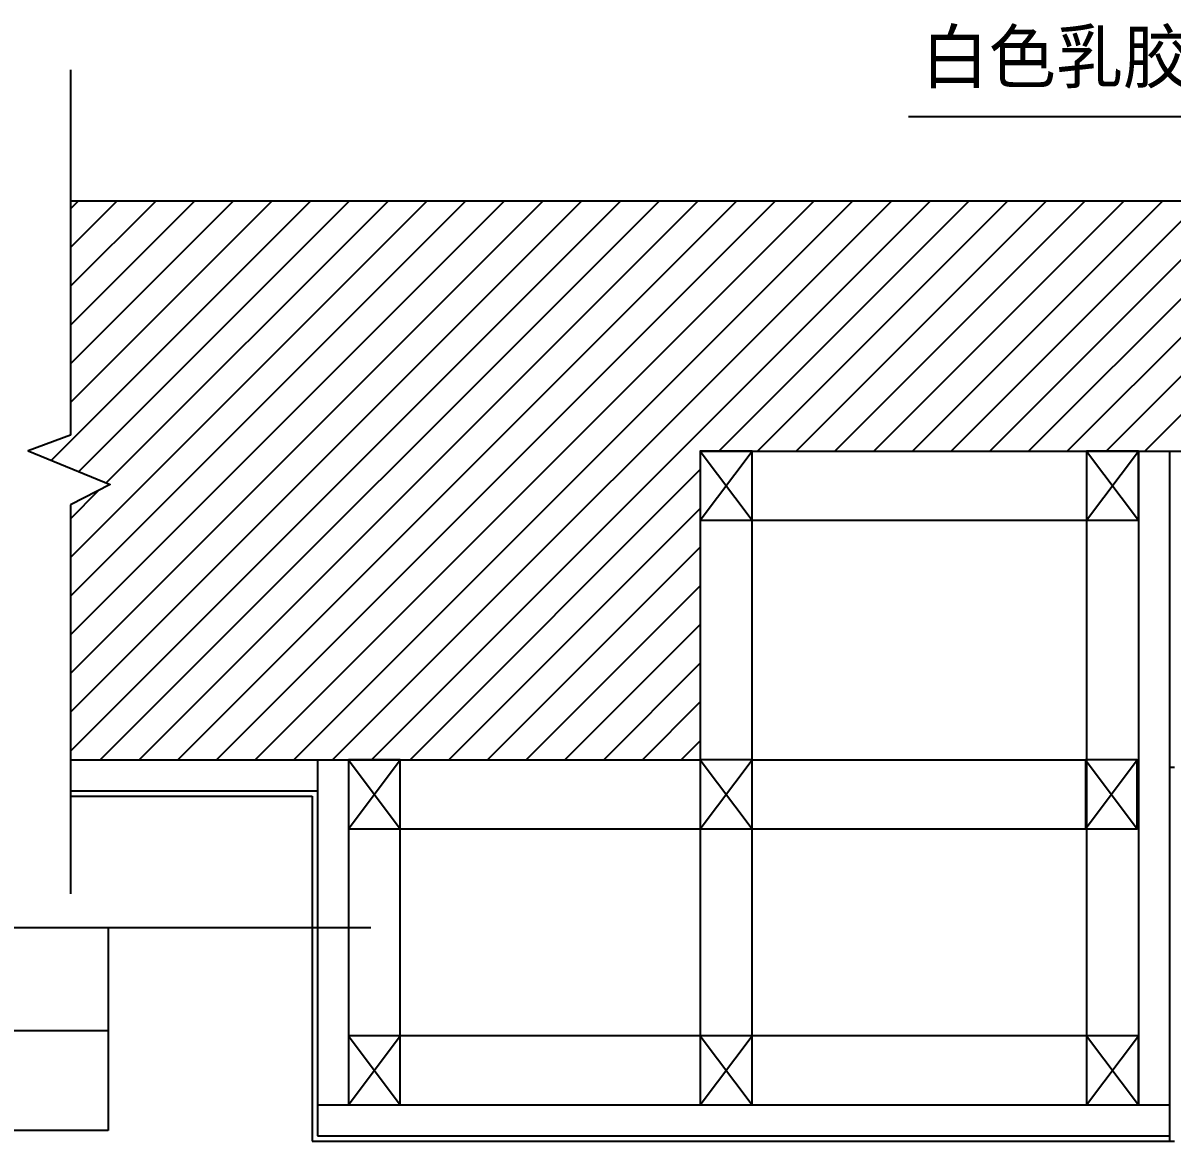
# Model space of a CAD drawing. Header units: metres. Extents: x 131195 to 135203, y -47346 to -44477.
# Drawn here: x 132696 to 133362, y -46726 to -46078 of the extents above; entities that cross this region are included whole.
import ezdxf

# ---------------------------------------------------------------- set-up
doc = ezdxf.new("R2010")
doc.units = ezdxf.units.M
for name, color, linetype in [('浅线', 2, 'Continuous'), ('粗线', 7, 'Continuous'), ('细实线', 1, 'Continuous'), ('细线', 1, 'Continuous')]:
    doc.layers.add(name, color=color, linetype=linetype)
doc.dimstyles.get("Standard").update_dxf_attribs({"dimtxt": 2.5, "dimasz": 2.5, "dimexe": 1.25, "dimexo": 0.625, "dimtad": 1, "dimcen": 2.5, "dimazin": 3, "dimtfac": 1, "dimtmove": 0, "dimatfit": 3})

# ---------------------------------------------------------------- blocks, each defined once
blk = doc.blocks.new('A$C6A6F5DEA')
at = {"layer": '细实线'}
for p, q in [((0, 40), (30, 0)), ((0, 0), (30, 40))]:
    blk.add_line(p, q, dxfattribs=at)
blk.add_lwpolyline([(0, 0), (30, 0), (30, 40), (0, 40)], close=True, dxfattribs=at)

msp = doc.modelspace()

# ---------------------------------------------------------------- hatches: boundary and pattern name
at = {"layer": '浅线'}
h = msp.add_hatch(dxfattribs=at)
h.set_pattern_fill('ANSI31', scale=5)
h.paths.add_polyline_path([(134179.15, -46181.33), (134179.15, -46326.48), (134846.44, -46326.48), (134846.44, -46366.48), (134846.44, -46505.48), (135149.33, -46505.48), (135149.33, -46357.67), (135126.26, -46345.86), (135173.8, -46326.27), (135149.33, -46317.28), (135149.33, -46181.33)])
h.paths.add_polyline_path([(134179.15, -46326.48), (134179.15, -46181.33), (133972.13, -46181.33), (133972.13, -46326.48)])
h.paths.add_polyline_path([(133951.01, -46326.48), (133951.01, -46181.33), (132723.1, -46181.33), (132723.1, -46317.28), (132698.63, -46326.27), (132746.16, -46345.86), (132723.1, -46357.67), (132723.1, -46505.48), (132863.3, -46505.48), (133088.3, -46505.48), (133088.3, -46326.48), (133118.3, -46326.48)])

# ---------------------------------------------------------------- linework, layer by layer
for p, q in [((132723.1, -46105.47), (132723.1, -46317.28)), ((132723.1, -46357.67), (132723.1, -46583.15)), ((133118.3, -46505.48), (133311.66, -46505.48)), ((133118.3, -46545.48), (133311.66, -46545.48))]:
    msp.add_line(p, q, dxfattribs=at)
msp.add_lwpolyline([(132723.1, -46317.28), (132698.63, -46326.27), (132746.16, -46345.86), (132723.1, -46357.67)], dxfattribs=at)
for points in [[(133118.3, -46366.48), (133312.3, -46366.48), (133312.3, -46665.48), (133118.3, -46665.48)], [(132914.3, -46545.48), (133088.3, -46545.48), (133088.3, -46665.48), (132914.3, -46665.48)]]:
    msp.add_lwpolyline(points, close=True, dxfattribs=at)
at = {"layer": '粗线'}
for p, q in [((133088.3, -46326.48), (133951.01, -46326.48)), ((133088.3, -46326.48), (133088.3, -46505.48)), ((132723.1, -46505.48), (132863.3, -46505.48)), ((132863.3, -46505.48), (133088.3, -46505.48))]:
    msp.add_line(p, q, dxfattribs=at)
at = {"layer": '细实线'}
for p, q in [((132723.1, -46181.33), (133951.01, -46181.33)), ((133342.3, -46326.48), (133342.3, -46705.48)), ((133360.3, -46326.48), (133360.3, -46726.48)), ((132866.3, -46505.48), (132866.3, -46723.48)), ((132884.3, -46505.48), (132884.3, -46705.48)), ((132723.1, -46523.48), (132866.3, -46523.48)), ((132723.1, -46526.48), (132863.3, -46526.48)), ((132863.3, -46526.48), (132863.3, -46726.48)), ((132866.3, -46705.48), (133360.3, -46705.48)), ((132863.3, -46726.48), (133363.3, -46726.48)), ((132866.3, -46723.48), (133360.3, -46723.48))]:
    msp.add_line(p, q, dxfattribs=at)
at = {"layer": '细线'}
for p, q in [((133363.3, -46509.98), (133360.3, -46509.98)), ((132897.24, -46602.83), (132458.04, -46602.83)), ((132744.9, -46602.83), (132744.9, -46720.39)), ((132744.9, -46662.6), (132453.83, -46662.6)), ((132744.9, -46720.39), (132453.83, -46720.39))]:
    msp.add_line(p, q, dxfattribs=at)

# ---------------------------------------------------------------- block references
at = {"layer": '细实线'}
for p in [(133088.3, -46366.48), (133312.3, -46366.48), (132884.3, -46545.48), (133088.3, -46545.48), (133311.66, -46545.48), (132884.3, -46705.48), (133088.3, -46705.48), (133312.3, -46705.48)]:
    msp.add_blockref('A$C6A6F5DEA', p, dxfattribs=at)

# ---------------------------------------------------------------- texts
at = {"layer": '细线', "insert": (133216.44, -46082.85), "char_height": 30, "attachment_point": 1}
msp.add_mtext('白色乳胶漆饰面', dxfattribs=at)

# ---------------------------------------------------------------- leaders
at = {"layer": '细线'}
msp.add_leader([(133508.48, -46326.48), (133508.48, -46132.63), (133209.08, -46132.63)], dimstyle='Standard', dxfattribs=at)

doc.saveas('drawing.dxf')
